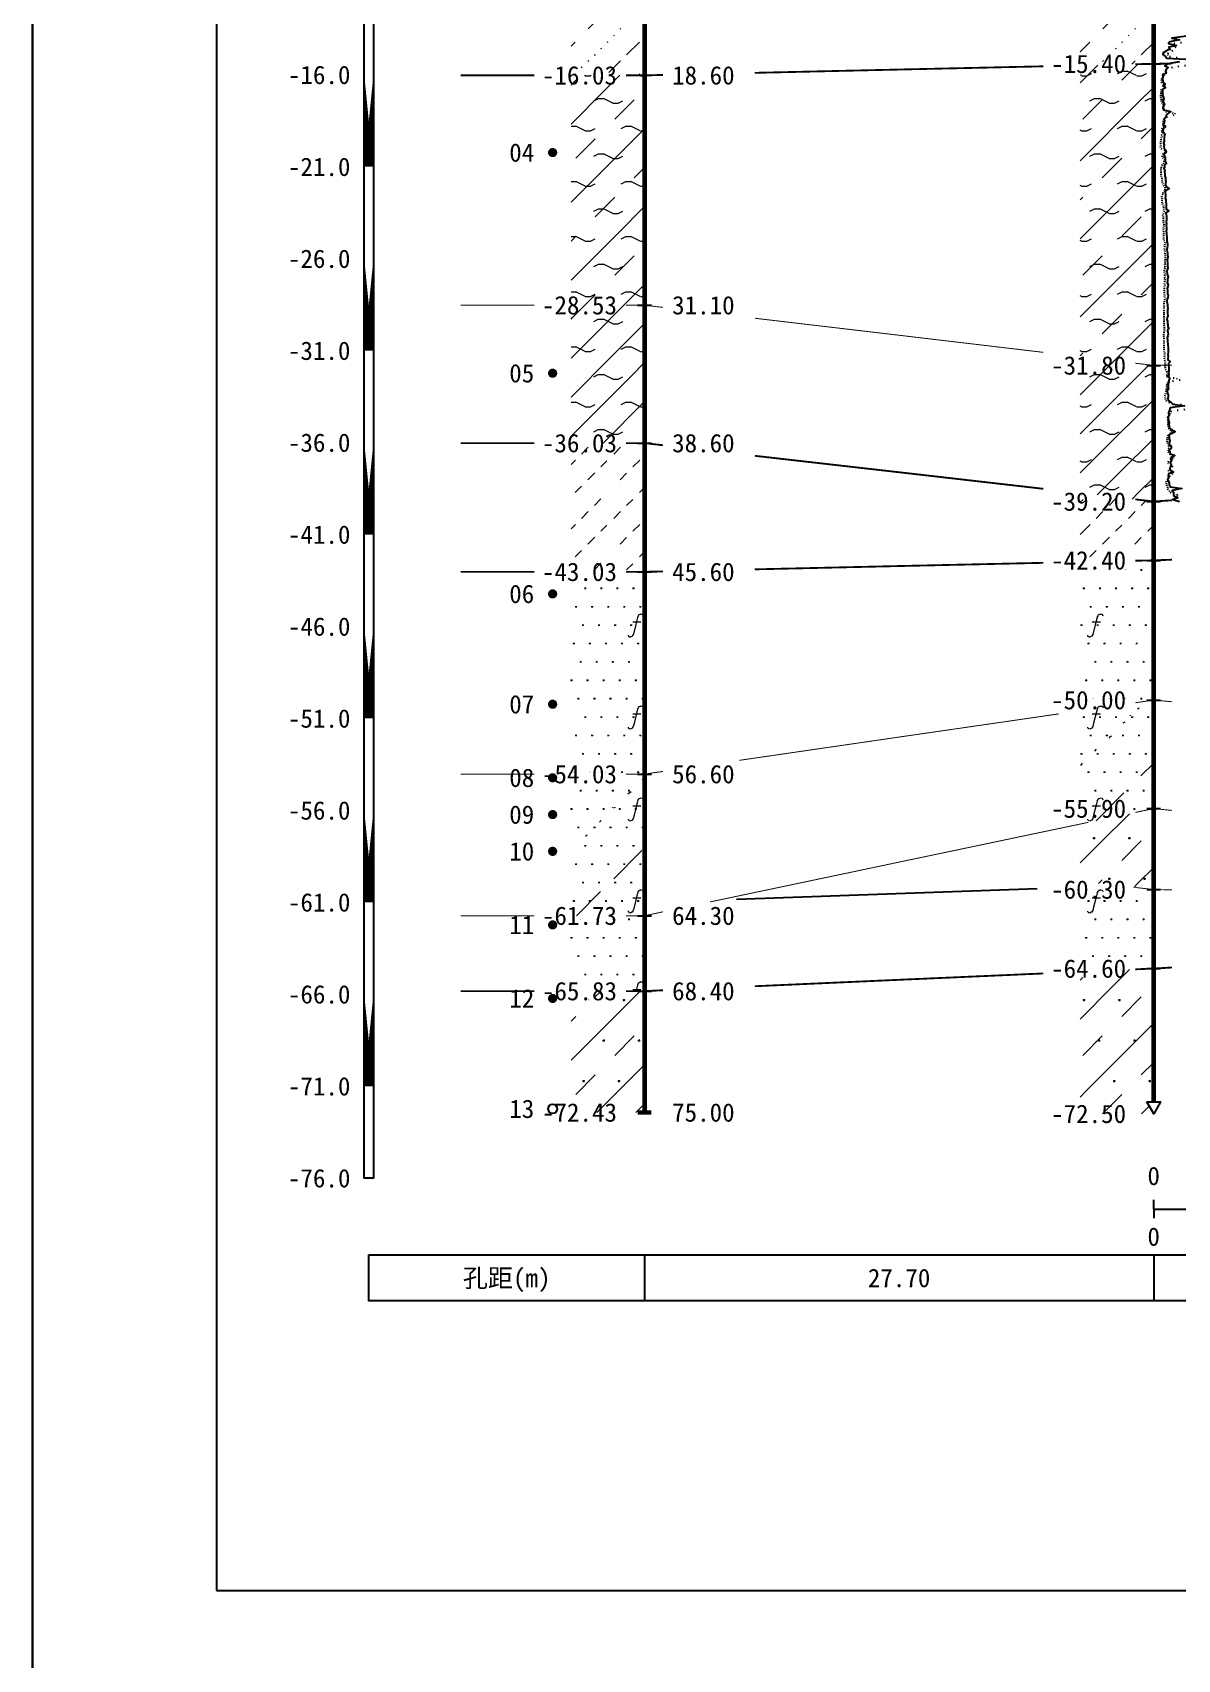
# Model space of a CAD drawing. Extents: x -37 to 3540, y -1485 to 297.
# Drawn here: x 1463 to 1587.6, y -586.5 to -409.6 of the extents above; entities that cross this region are included whole.
import ezdxf
from ezdxf.enums import TextEntityAlignment as Align

# ---------------------------------------------------------------- set-up
doc = ezdxf.new("R2010")
doc.units = 0
doc.linetypes.add('DOT', pattern=[6.35, 0, -6.35])
doc.layers.get('0').update_dxf_attribs({"linetype": 'CONTINUOUS'})
for name, color, linetype in [('CURVE', 200, 'CONTINUOUS'), ('FRAME', 7, 'CONTINUOUS'), ('HOLE', 41, 'CONTINUOUS'), ('RULER', 7, 'CONTINUOUS'), ('SAMPLE', 1, 'CONTINUOUS'), ('STRATUM', 241, 'CONTINUOUS')]:
    doc.layers.add(name, color=color, linetype=linetype)
doc.layers.add('HATCH', color=7, linetype='CONTINUOUS', lineweight=13)
doc.styles.add('ST', font='')
doc.styles.get('ST').set_extended_font_data('SimSun')
pattern_1 = [(45, (1618.6395, -594), (-7e-07, 6.99998), [1.97196, -7.92754]), (45, (1621.4523, -591.171), (-7e-07, 6.99998), [1.99367, -7.90583]), (45, (1623.707, -588.918), (-7e-07, 6.99998), [1.8136, -8.08588]), (26.565, (1618.6395, -590.5), (7, 7), [0.0965, -15.55598]), (36.8699, (1619.3395, -589.8), (7, 7), [0.19775, -34.80225]), (315, (1622.1395, -587.024), (6.99998, 1e-06), [0.03305, -9.86644]), (26.565, (1622.1395, -594), (7, 7), [0.14475, -15.50773]), (26.565, (1622.8395, -593.3), (7, 7), [0.10528, -15.5472]), (90, (1623.1895, -592.95), (-7, -5e-07), [0.02877, -6.97123]), (26.565, (1623.5395, -592.6), (7, 7), [0.091, -31.21394]), (36.8699, (1624.2395, -591.9), (7, 7), [0.1107, -34.8893]), (45, (1624.9395, -591.2), (-2e-07, 6.99998), [0.10911, -9.79038]), (315, (1625.5536, -590.452), (6.99998, 1e-06), [0.03305, -9.86644]), (36.8699, (1620.0395, -589.1), (7, 7), [0.10224, -34.89776]), (53.1301, (1620.7395, -588.4), (14, 21), [0.13438, -34.86562]), (53.1301, (1621.4395, -587.7), (14, 21), [0.12625, -34.87375])]
pattern_2 = [(45, (1618.6395, -594), (-4.24264, 4.24264), [10, 0]), (45, (1619.7005, -597.182), (-2.12132, 6.36396), [3, -3]), (26.565, (1619.7136, -594.2536), (5.999823, 5.999812), [0.567, -12.849]), (0, (1619.1466, -594.2536), (0, 6), [0.567, -5.433]), (26.565, (1617.0582, -594), (5.999823, 5.999812), [0.567, -12.849]), (0, (1617.5653, -593.7464), (0, 6), [0.567, -5.433]), (153.435, (1619.1466, -594.2536), (-5.999818, -5e-06), [1.134, -12.2826]), (26.565, (1622.7136, -591.2536), (5.999823, 5.999812), [0.567, -12.849]), (0, (1622.1466, -591.2536), (0, 6), [0.567, -5.433]), (26.565, (1620.0582, -591), (5.999823, 5.999812), [0.567, -12.849]), (0, (1620.5653, -590.7464), (0, 6), [0.567, -5.433]), (153.435, (1622.1466, -591.2536), (-5.999818, -5e-06), [1.134, -12.2826])]
pattern_3 = [(45, (1618.6395, -594), (-2.12132, 2.12132), [10, 0]), (26.565, (1619.7136, -594.2536), (5.999823, 5.999812), [0.567, -12.849]), (0, (1619.1466, -594.2536), (0, 6), [0.567, -5.433]), (26.565, (1617.0582, -594), (5.999823, 5.999812), [0.567, -12.849]), (0, (1617.5653, -593.7464), (0, 6), [0.567, -5.433]), (153.435, (1619.1466, -594.2536), (-5.999818, -5e-06), [1.134, -12.2826]), (26.565, (1622.7136, -591.2536), (5.999823, 5.999812), [0.567, -12.849]), (0, (1622.1466, -591.2536), (0, 6), [0.567, -5.433]), (26.565, (1620.0582, -591), (5.999823, 5.999812), [0.567, -12.849]), (0, (1620.5653, -590.7464), (0, 6), [0.567, -5.433]), (153.435, (1622.1466, -591.2536), (-5.999818, -5e-06), [1.134, -12.2826])]
pattern_4 = [(45, (1618.6395, -594), (-6e-07, 6.99998), [0.9473, -8.9522]), (45, (1620.0395, -592.6), (-6e-07, 6.99998), [0.9869, -8.9126]), (45, (1621.4395, -591.2), (-6e-07, 6.99998), [1.06018, -8.8393]), (45, (1622.8395, -589.8), (-6e-07, 6.99998), [0.94918, -8.95032]), (45, (1624.2395, -588.4), (-6e-07, 6.99998), [1.0365, -8.863]), (45, (1622.1395, -594), (-6e-07, 6.99998), [1.01335, -8.88615]), (45, (1623.5395, -592.6), (-6e-07, 6.99998), [1.07896, -12.12037]), (45, (1624.9395, -591.2), (-6e-07, 6.99998), [0.99882, -8.90067]), (45, (1619.3395, -589.8), (-4e-07, 6.99998), [1.05533, -8.84416]), (45, (1620.7395, -588.4), (-4e-07, 6.99998), [1.0365, -8.863])]
pattern_5 = [(82.875, (1617.8049, -595.206), (0.000369, 10.000176), [0.0893, -80.5337]), (143.13, (1617.9059, -595.2818), (-29.999964, 20.000054), [0.12627, -49.87373]), (172.875, (1618.083, -595.304), (-70.000246, 9.99966), [0.17857, -80.44443]), (206.565, (1618.2615, -595.2147), (-9.9997, -9.99969), [0.19954, -22.16046]), (243.435, (1618.3508, -595.0363), (9e-06, -9.9997), [0.19954, -22.16146]), (255.964, (1618.44, -594.679), (-0.0002, -9.9995), [0.36813, -40.86287]), (255.964, (1618.75, -593.439), (-0.0002, -9.9995), [1.2784, -39.9526]), (255.964, (1618.8186, -593.165), (-0.0002, -9.9995), [0.28235, -40.94865]), (216.87, (1619.0088, -592.9108), (-9.999982, -10.000018), [0.12627, -49.87373]), (243.435, (1618.908, -592.9865), (9e-06, -9.9997), [0.19954, -22.16146]), (206.565, (1619.1873, -592.8215), (-9.9997, -9.99969), [0.19954, -22.16046]), (172.875, (1619.3645, -592.8437), (-70.000246, 9.99966), [0.17857, -80.44443]), (143.13, (1619.4655, -592.9194), (-29.999964, 20.000054), [0.12627, -49.87373]), (82.875, (1619.4544, -593.008), (0.000369, 10.000176), [0.0893, -80.5337]), (0, (1618.31, -593.66), (0, 10), [0.89286, -9.10714]), (0, (1618.6645, -594), (1, 2), [0, -1.75]), (0, (1618.6395, -593.975), (1, 2), [0, -1.75]), (0, (1618.6395, -594), (1, 2), [0, -1.75]), (0, (1618.6145, -594), (1, 2), [0, -1.75]), (0, (1618.6395, -594.025), (1, 2), [0, -1.75])]
pattern_6 = [(45, (1618.64, -594), (-2e-06, 15.4), [4.3383, -17.4406]), (45, (1624.828, -587.777), (-2e-06, 15.4), [4.3861, -17.3928]), (45, (1629.788, -582.819), (-2e-06, 15.4), [3.99, -17.789]), (26.565, (1618.6395, -586.3), (15.4, 15.4), [0.2123, -34.2231]), (36.87, (1620.1795, -584.76), (15.4, 15.4), [0.435, -76.565]), (315, (1626.34, -578.653), (15.4, 3e-06), [0.0727, -21.7062]), (26.565, (1626.3395, -594), (15.4, 15.4), [0.3184, -34.117]), (26.565, (1627.8795, -592.46), (15.4, 15.4), [0.2316, -34.2038]), (90, (1628.65, -591.69), (-15.4, -1e-06), [0.0633, -15.3367]), (26.565, (1629.4195, -590.92), (15.4, 15.4), [0.2002, -68.6707]), (36.87, (1630.9595, -589.38), (15.4, 15.4), [0.2435, -76.7565]), (45, (1632.5, -587.84), (-5e-07, 15.39996), [0.24, -21.5388]), (315, (1633.85, -586.195), (15.39996, 3e-06), [0.0727, -21.7062]), (36.87, (1621.7195, -583.22), (15.4, 15.4), [0.2249, -76.7751]), (53.13, (1623.2595, -581.68), (30.8, 46.2), [0.2956, -76.7044]), (53.13, (1624.7995, -580.14), (30.8, 46.2), [0.2777, -76.7223])]
pattern_7 = [(45, (1618.6395, -594), (-4.24264, 4.24264), [10, 0]), (45, (1619.7005, -597.182), (-2.12132, 6.36396), [3, -3])]
pattern_8 = [(82.875, (1616.8033, -596.6533), (0.00081, 22.00039), [0.1964, -177.1742]), (143.13, (1617.0256, -596.82), (-65.99992, 44.00012), [0.2778, -109.7222]), (172.875, (1617.4154, -596.8687), (-154.00054, 21.999253), [0.3929, -176.9777]), (206.565, (1617.808, -596.672), (-21.99935, -21.9993), [0.439, -48.753]), (243.435, (1618.004, -596.28), (2e-05, -21.9993), [0.439, -48.7552]), (255.964, (1618.201, -595.494), (-0.00044, -21.9989), [0.8099, -89.8983]), (255.964, (1618.883, -592.7656), (-0.00044, -21.9989), [2.8124, -87.8958]), (255.964, (1619.0335, -592.163), (-0.00044, -21.9989), [0.6212, -90.087]), (216.87, (1619.452, -591.6037), (-21.99996, -22.00004), [0.2778, -109.7222]), (243.435, (1619.23, -591.77), (2e-05, -21.9993), [0.439, -48.7552]), (206.565, (1619.845, -591.407), (-21.99935, -21.9993), [0.439, -48.753]), (172.875, (1620.2345, -591.456), (-154.00054, 21.999253), [0.3929, -176.9777]), (143.13, (1620.4567, -591.6228), (-65.99992, 44.00012), [0.2778, -109.7222]), (82.875, (1620.4324, -591.8177), (0.00081, 22.00039), [0.1964, -177.1742]), (0, (1617.914, -593.252), (0, 22), [1.9643, -20.0357]), (0, (1618.6945, -594), (2.2, 4.4), [0, -3.85]), (0, (1618.6395, -593.945), (2.2, 4.4), [0, -3.85]), (0, (1618.6395, -594), (2.2, 4.4), [0, -3.85]), (0, (1618.5845, -594), (2.2, 4.4), [0, -3.85]), (0, (1618.6395, -594.055), (2.2, 4.4), [0, -3.85])]

# ---------------------------------------------------------------- blocks, each defined once
blk = doc.blocks.new('SampleSoilUndisturbed')
at = {"const_width": 0.5}
blk.add_lwpolyline([(-0.25, 0, 1), (0.25, 0, 1)], format="xyb", close=True, dxfattribs=at)
blk = doc.blocks.new('SampleSoilDisturbed')
blk.add_circle((0, 0), 0.5)

msp = doc.modelspace()

# ---------------------------------------------------------------- hatches: boundary and pattern name
at = {"layer": 'HATCH'}
h = msp.add_hatch(dxfattribs=at)
h.set_pattern_fill('SZFT', color=52, style=0)
h.set_pattern_definition(pattern_1)
h.paths.add_polyline_path([(1529.6, -405.41), (1521.6, -405.41), (1521.6, -414.21), (1529.6, -414.21)])
h.paths.add_polyline_path([(1517.53, -415.7), (1527.09, -415.7), (1527.09, -412.77), (1517.53, -412.77)], flags=9)
h.paths.add_polyline_path([(1517.53, -406.9), (1527.09, -406.9), (1527.09, -403.97), (1517.53, -403.97)], flags=9)
h = msp.add_hatch(dxfattribs=at)
h.set_pattern_fill('SZFT', color=52, style=0)
h.set_pattern_definition(pattern_1)
h.paths.add_polyline_path([(1585, -407.16), (1577, -406.9), (1577, -413.14), (1585, -412.96)])
h.paths.add_polyline_path([(1572.93, -414.44), (1582.49, -414.44), (1582.49, -411.51), (1572.93, -411.51)], flags=9)
h.paths.add_polyline_path([(1572.93, -408.64), (1582.49, -408.64), (1582.49, -405.71), (1572.93, -405.71)], flags=9)
h = msp.add_hatch(dxfattribs=at)
h.set_pattern_fill('YNFNT', color=251, style=0)
h.set_pattern_definition(pattern_2)
h.paths.add_polyline_path([(1585, -412.96), (1577, -413.14), (1577, -444.81), (1585, -445.76)])
h.paths.add_polyline_path([(1572.93, -447.24), (1582.49, -447.24), (1582.49, -444.31), (1572.93, -444.31)], flags=9)
h.paths.add_polyline_path([(1572.93, -414.44), (1582.49, -414.44), (1582.49, -411.51), (1572.93, -411.51)], flags=9)
h = msp.add_hatch(dxfattribs=at)
h.set_pattern_fill('YNFNT', color=251, style=0)
h.set_pattern_definition(pattern_2)
h.paths.add_polyline_path([(1529.6, -414.21), (1521.6, -414.21), (1521.6, -439.21), (1529.6, -439.21)])
h.paths.add_polyline_path([(1517.53, -440.7), (1527.09, -440.7), (1527.09, -437.77), (1517.53, -437.77)], flags=9)
h.paths.add_polyline_path([(1517.53, -415.7), (1527.09, -415.7), (1527.09, -412.77), (1517.53, -412.77)], flags=9)
h = msp.add_hatch(dxfattribs=at)
h.set_pattern_fill('YNNT', color=251, style=0)
h.set_pattern_definition(pattern_3)
h.paths.add_polyline_path([(1529.6, -439.21), (1521.6, -439.21), (1521.6, -454.21), (1529.6, -454.21)])
h.paths.add_polyline_path([(1517.53, -455.7), (1527.09, -455.7), (1527.09, -452.77), (1517.53, -452.77)], flags=9)
h.paths.add_polyline_path([(1517.53, -440.7), (1527.09, -440.7), (1527.09, -437.77), (1517.53, -437.77)], flags=9)
h = msp.add_hatch(dxfattribs=at)
h.set_pattern_fill('YNNT', color=251, style=0)
h.set_pattern_definition(pattern_3)
h.paths.add_polyline_path([(1585, -445.76), (1577, -444.81), (1577, -459.64), (1585, -460.56)])
h.paths.add_polyline_path([(1572.93, -462.04), (1582.49, -462.04), (1582.49, -459.11), (1572.93, -459.11)], flags=9)
h.paths.add_polyline_path([(1572.93, -447.24), (1582.49, -447.24), (1582.49, -444.31), (1572.93, -444.31)], flags=9)
h = msp.add_hatch(dxfattribs=at)
h.set_pattern_fill('NZFT', color=52, style=0)
h.set_pattern_definition(pattern_4)
h.paths.add_polyline_path([(1529.6, -454.21), (1521.6, -454.21), (1521.6, -468.21), (1529.6, -468.21)])
h.paths.add_polyline_path([(1517.53, -469.7), (1527.09, -469.7), (1527.09, -466.77), (1517.53, -466.77)], flags=9)
h.paths.add_polyline_path([(1517.53, -455.7), (1527.09, -455.7), (1527.09, -452.77), (1517.53, -452.77)], flags=9)
h = msp.add_hatch(dxfattribs=at)
h.set_pattern_fill('NZFT', color=52, style=0)
h.set_pattern_definition(pattern_4)
h.paths.add_polyline_path([(1585, -460.56), (1577, -459.64), (1577, -467.14), (1585, -466.96)])
h.paths.add_polyline_path([(1572.93, -468.44), (1582.49, -468.44), (1582.49, -465.51), (1572.93, -465.51)], flags=9)
h.paths.add_polyline_path([(1572.93, -462.04), (1582.49, -462.04), (1582.49, -459.11), (1572.93, -459.11)], flags=9)
h = msp.add_hatch(dxfattribs=at)
h.set_pattern_fill('FS', color=142, style=0)
h.set_pattern_definition(pattern_5)
h.paths.add_polyline_path([(1529.6, -468.21), (1521.6, -468.21), (1521.6, -490.21), (1529.6, -490.21)])
h.paths.add_polyline_path([(1517.53, -491.7), (1527.09, -491.7), (1527.09, -488.77), (1517.53, -488.77)], flags=9)
h.paths.add_polyline_path([(1517.53, -469.7), (1527.09, -469.7), (1527.09, -466.77), (1517.53, -466.77)], flags=9)
h = msp.add_hatch(dxfattribs=at)
h.set_pattern_fill('FS', color=142, style=0)
h.set_pattern_definition(pattern_5)
h.paths.add_polyline_path([(1585, -466.96), (1577, -467.14), (1577, -483.32), (1585, -482.16)])
h.paths.add_polyline_path([(1572.93, -483.64), (1582.49, -483.64), (1582.49, -480.71), (1572.93, -480.71)], flags=9)
h.paths.add_polyline_path([(1572.93, -468.44), (1582.49, -468.44), (1582.49, -465.51), (1572.93, -465.51)], flags=9)
h = msp.add_hatch(dxfattribs=at)
h.set_pattern_fill('FS', color=142, style=0)
h.set_pattern_definition(pattern_5)
h.paths.add_polyline_path([(1585, -482.16), (1577, -483.32), (1577, -495.64), (1585, -493.96)])
h.paths.add_polyline_path([(1572.93, -495.44), (1582.49, -495.44), (1582.49, -492.51), (1572.93, -492.51)], flags=9)
h.paths.add_polyline_path([(1572.93, -483.64), (1582.49, -483.64), (1582.49, -480.71), (1572.93, -480.71)], flags=9)
h = msp.add_hatch(dxfattribs=at)
h.set_pattern_fill('SZFT', color=142, scale=2.2, style=0)
h.set_pattern_definition(pattern_6)
h.paths.add_polyline_path([(1585, -482.16), (1577, -483.32), (1577, -495.64), (1585, -493.96)])
h.paths.add_polyline_path([(1572.93, -495.44), (1582.49, -495.44), (1582.49, -492.51), (1572.93, -492.51)], flags=9)
h.paths.add_polyline_path([(1572.93, -483.64), (1582.49, -483.64), (1582.49, -480.71), (1572.93, -480.71)], flags=9)
h = msp.add_hatch(dxfattribs=at)
h.set_pattern_fill('FS', color=142, style=0)
h.set_pattern_definition(pattern_5)
h.paths.add_polyline_path([(1529.6, -490.21), (1521.6, -490.21), (1521.6, -505.61), (1529.6, -505.61)])
h.paths.add_polyline_path([(1517.53, -507.1), (1527.09, -507.1), (1527.09, -504.17), (1517.53, -504.17)], flags=9)
h.paths.add_polyline_path([(1517.53, -491.7), (1527.09, -491.7), (1527.09, -488.77), (1517.53, -488.77)], flags=9)
h = msp.add_hatch(dxfattribs=at)
h.set_pattern_fill('SZFT', color=142, scale=2.2, style=0)
h.set_pattern_definition(pattern_6)
h.paths.add_polyline_path([(1529.6, -490.21), (1521.6, -490.21), (1521.6, -505.61), (1529.6, -505.61)])
h.paths.add_polyline_path([(1517.53, -507.1), (1527.09, -507.1), (1527.09, -504.17), (1517.53, -504.17)], flags=9)
h.paths.add_polyline_path([(1517.53, -491.7), (1527.09, -491.7), (1527.09, -488.77), (1517.53, -488.77)], flags=9)
h = msp.add_hatch(dxfattribs=at)
h.set_pattern_fill('FZNT', color=32, style=0)
h.set_pattern_definition(pattern_7)
h.paths.add_polyline_path([(1585, -493.96), (1577, -495.64), (1577, -501.9), (1585, -502.76)])
h.paths.add_polyline_path([(1572.93, -504.24), (1582.49, -504.24), (1582.49, -501.31), (1572.93, -501.31)], flags=9)
h.paths.add_polyline_path([(1572.93, -495.44), (1582.49, -495.44), (1582.49, -492.51), (1572.93, -492.51)], flags=9)
h = msp.add_hatch(dxfattribs=at)
h.set_pattern_fill('FS', color=32, scale=2.2, style=0)
h.set_pattern_definition(pattern_8)
h.paths.add_polyline_path([(1585, -493.96), (1577, -495.64), (1577, -501.9), (1585, -502.76)])
h.paths.add_polyline_path([(1572.93, -504.24), (1582.49, -504.24), (1582.49, -501.31), (1572.93, -501.31)], flags=9)
h.paths.add_polyline_path([(1572.93, -495.44), (1582.49, -495.44), (1582.49, -492.51), (1572.93, -492.51)], flags=9)
h = msp.add_hatch(dxfattribs=at)
h.set_pattern_fill('FS', color=142, style=0)
h.set_pattern_definition(pattern_5)
h.paths.add_polyline_path([(1585, -502.76), (1577, -501.9), (1577, -511.71), (1585, -511.36)])
h.paths.add_polyline_path([(1572.93, -512.84), (1582.49, -512.84), (1582.49, -509.91), (1572.93, -509.91)], flags=9)
h.paths.add_polyline_path([(1572.93, -504.24), (1582.49, -504.24), (1582.49, -501.31), (1572.93, -501.31)], flags=9)
h = msp.add_hatch(dxfattribs=at)
h.set_pattern_fill('FS', color=142, style=0)
h.set_pattern_definition(pattern_5)
h.paths.add_polyline_path([(1529.6, -505.61), (1521.6, -505.61), (1521.6, -513.81), (1529.6, -513.81)])
h.paths.add_polyline_path([(1517.53, -515.3), (1527.09, -515.3), (1527.09, -512.37), (1517.53, -512.37)], flags=9)
h.paths.add_polyline_path([(1517.53, -507.1), (1527.09, -507.1), (1527.09, -504.17), (1517.53, -504.17)], flags=9)
h = msp.add_hatch(dxfattribs=at)
h.set_pattern_fill('FZNT', color=32, style=0)
h.set_pattern_definition(pattern_7)
h.paths.add_polyline_path([(1585, -511.36), (1577, -511.71), (1577, -527.16), (1585, -527.16), (1584.25, -525.86), (1585, -525.86)])
h.paths.add_polyline_path([(1572.93, -528.64), (1582.49, -528.64), (1582.49, -525.71), (1572.93, -525.71)], flags=9)
h.paths.add_polyline_path([(1572.93, -512.84), (1582.49, -512.84), (1582.49, -509.91), (1572.93, -509.91)], flags=9)
h = msp.add_hatch(dxfattribs=at)
h.set_pattern_fill('FS', color=32, scale=2.2, style=0)
h.set_pattern_definition(pattern_8)
h.paths.add_polyline_path([(1585, -511.36), (1577, -511.71), (1577, -527.16), (1585, -527.16), (1584.25, -525.86), (1585, -525.86)])
h.paths.add_polyline_path([(1572.93, -528.64), (1582.49, -528.64), (1582.49, -525.71), (1572.93, -525.71)], flags=9)
h.paths.add_polyline_path([(1572.93, -512.84), (1582.49, -512.84), (1582.49, -509.91), (1572.93, -509.91)], flags=9)
h = msp.add_hatch(dxfattribs=at)
h.set_pattern_fill('FZNT', color=32, style=0)
h.set_pattern_definition(pattern_7)
h.paths.add_polyline_path([(1529.6, -513.81), (1521.6, -513.81), (1521.6, -527.01), (1529.6, -527.01)])
h.paths.add_polyline_path([(1517.53, -528.5), (1527.09, -528.5), (1527.09, -525.57), (1517.53, -525.57)], flags=9)
h.paths.add_polyline_path([(1517.53, -515.3), (1527.09, -515.3), (1527.09, -512.37), (1517.53, -512.37)], flags=9)
h = msp.add_hatch(dxfattribs=at)
h.set_pattern_fill('FS', color=32, scale=2.2, style=0)
h.set_pattern_definition(pattern_8)
h.paths.add_polyline_path([(1529.6, -513.81), (1521.6, -513.81), (1521.6, -527.01), (1529.6, -527.01)])
h.paths.add_polyline_path([(1517.53, -528.5), (1527.09, -528.5), (1527.09, -525.57), (1517.53, -525.57)], flags=9)
h.paths.add_polyline_path([(1517.53, -515.3), (1527.09, -515.3), (1527.09, -512.37), (1517.53, -512.37)], flags=9)

# ---------------------------------------------------------------- linework, layer by layer
at = {"layer": 'CURVE', "color": 30, "linetype": 'Continuous'}
for points in [[(1588.57, -409.96), (1586.98, -410.16), (1587.82, -410.36), (1586.74, -410.56), (1586.6, -410.76), (1587.48, -410.96), (1586.66, -411.16), (1586.71, -411.36), (1586.41, -411.56), (1586.02, -411.76), (1585.98, -411.96), (1586.27, -412.16), (1586.42, -412.36), (1590.56, -412.56)], [(1587.8, -412.76), (1586.52, -412.96), (1586.22, -413.16), (1586.56, -413.36), (1586.35, -413.56), (1586.28, -413.76), (1586.34, -413.96), (1585.94, -414.16), (1586.03, -414.36), (1585.91, -414.56), (1585.99, -414.76), (1585.99, -414.96), (1586.23, -415.16), (1585.98, -415.36), (1586.27, -415.56), (1585.95, -415.76), (1585.96, -415.96), (1585.95, -416.16), (1585.96, -416.36), (1586.04, -416.56), (1586.09, -416.76), (1586, -416.96), (1586.06, -417.16), (1586.21, -417.36), (1586.06, -417.56), (1585.98, -417.76), (1586.08, -417.96), (1586.87, -418.16), (1586.53, -418.36), (1586.35, -418.56), (1586.31, -418.76), (1586.15, -418.96), (1586.17, -419.16), (1586.13, -419.36), (1586.04, -419.56), (1586.29, -419.76), (1586.05, -419.96), (1586.01, -420.16), (1586.03, -420.36), (1586.21, -420.56), (1586.19, -420.76), (1586.14, -420.96), (1586.14, -421.16), (1586.14, -421.36), (1586.07, -421.56), (1586.14, -421.76), (1586.1, -421.96), (1586.14, -422.16), (1586.28, -422.36), (1586.37, -422.56), (1586.13, -422.76), (1586.15, -422.96), (1586.23, -423.16), (1586.23, -423.36), (1586.26, -423.56), (1586.41, -423.76), (1586.19, -423.96), (1586.19, -424.16), (1586.11, -424.36), (1586.2, -424.56), (1586.18, -424.76), (1586.21, -424.96), (1586.2, -425.16), (1586.27, -425.36), (1586.3, -425.56), (1586.31, -425.76), (1586.27, -425.96), (1586.27, -426.16), (1586.47, -426.36), (1586.68, -426.56), (1586.28, -426.76), (1586.24, -426.96), (1586.27, -427.16), (1586.28, -427.36), (1586.26, -427.56), (1586.31, -427.76), (1586.32, -427.96), (1586.35, -428.16), (1586.37, -428.36), (1586.36, -428.56), (1586.35, -428.76), (1586.65, -428.96), (1586.33, -429.16), (1586.35, -429.36), (1586.38, -429.56), (1586.4, -429.76), (1586.39, -429.96), (1586.37, -430.16), (1586.4, -430.36), (1586.37, -430.56), (1586.38, -430.76), (1586.38, -430.96), (1586.37, -431.16), (1586.4, -431.36), (1586.39, -431.56), (1586.43, -431.76), (1586.43, -431.96), (1586.43, -432.16), (1586.45, -432.36), (1586.5, -432.56), (1586.49, -432.76), (1586.45, -432.96), (1586.43, -433.16), (1586.47, -433.36), (1586.5, -433.56), (1586.51, -433.76), (1586.52, -433.96), (1586.51, -434.16), (1586.48, -434.36), (1586.51, -434.56), (1586.5, -434.76), (1586.5, -434.96), (1586.52, -435.16), (1586.47, -435.36), (1586.43, -435.56), (1586.46, -435.76), (1586.49, -435.96), (1586.58, -436.16), (1586.49, -436.36), (1586.49, -436.56), (1586.45, -436.76), (1586.59, -436.96), (1586.52, -437.16), (1586.46, -437.36), (1586.49, -437.56), (1586.51, -437.76), (1586.51, -437.96), (1586.56, -438.16), (1586.53, -438.36), (1586.45, -438.56), (1586.43, -438.76), (1586.47, -438.96), (1586.5, -439.16), (1586.5, -439.36), (1586.54, -439.56), (1586.49, -439.76), (1586.49, -439.96), (1586.5, -440.16), (1586.53, -440.36), (1586.46, -440.56), (1586.43, -440.76), (1586.5, -440.96), (1586.5, -441.16), (1586.54, -441.36), (1586.54, -441.56), (1586.63, -441.76), (1586.51, -441.96), (1586.52, -442.16), (1586.56, -442.36), (1586.52, -442.56), (1586.48, -442.76), (1586.51, -442.96), (1586.51, -443.16), (1586.52, -443.36), (1586.53, -443.56), (1586.57, -443.76), (1586.56, -443.96), (1586.57, -444.16), (1586.57, -444.36), (1586.52, -444.56), (1586.58, -444.76), (1586.53, -444.96), (1586.52, -445.16), (1586.78, -445.36), (1586.62, -445.56), (1586.62, -445.76), (1586.65, -445.96), (1586.65, -446.16), (1586.63, -446.36), (1586.6, -446.56), (1586.65, -446.76), (1586.6, -446.96), (1586.74, -447.16), (1586.66, -447.36), (1586.66, -447.56), (1586.59, -447.76), (1586.57, -447.96), (1586.58, -448.16), (1586.62, -448.36), (1586.46, -448.56), (1586.5, -448.76), (1586.59, -448.96), (1586.57, -449.16), (1586.54, -449.36), (1586.58, -449.56), (1586.87, -449.76), (1587.1, -449.96), (1588.35, -450.16), (1586.81, -450.36), (1586.74, -450.56), (1586.64, -450.76), (1586.61, -450.96), (1586.63, -451.16), (1586.59, -451.36), (1586.58, -451.56), (1586.62, -451.76), (1586.67, -451.96), (1586.65, -452.16), (1586.7, -452.36), (1586.68, -452.56), (1586.97, -452.76), (1587.34, -452.96), (1586.96, -453.16), (1586.65, -453.36), (1586.68, -453.56), (1586.7, -453.76), (1586.74, -453.96), (1586.69, -454.16), (1586.67, -454.36), (1586.91, -454.56), (1586.91, -454.76), (1586.64, -454.96), (1586.77, -455.16), (1586.8, -455.36), (1587.29, -455.56), (1586.89, -455.76), (1586.84, -455.96), (1586.92, -456.16), (1586.78, -456.36), (1586.89, -456.56), (1586.84, -456.76), (1586.75, -456.96), (1586.78, -457.16), (1587.14, -457.36), (1586.62, -457.56), (1586.59, -457.76), (1586.63, -457.96), (1586.5, -458.16), (1586.62, -458.36), (1586.68, -458.56), (1586.7, -458.76), (1586.81, -458.96), (1588.05, -459.16), (1587, -459.36), (1587.16, -459.56), (1587.16, -459.76), (1587.2, -459.96), (1587.62, -460.16), (1587.1, -460.36), (1587.79, -460.56)]]:
    msp.add_lwpolyline(points, dxfattribs=at)
at = {"layer": 'CURVE', "color": 100, "linetype": 'DOT', "ltscale": 0.1}
for points in [[(1588.74, -410.56), (1587.26, -410.76), (1587, -410.96), (1587.4, -411.16), (1586.77, -411.36), (1587.08, -411.56), (1586.55, -411.76), (1586.49, -411.96), (1586.73, -412.16), (1588.05, -412.36)], [(1588.45, -413.16), (1587.03, -413.36), (1586.33, -413.56), (1586.24, -413.76), (1586.4, -413.96), (1586.15, -414.16), (1586.02, -414.36), (1585.86, -414.56), (1585.86, -414.76), (1585.77, -414.96), (1586, -415.16), (1586.15, -415.36), (1586.21, -415.56), (1585.82, -415.76), (1585.76, -415.96), (1585.78, -416.16), (1585.75, -416.36), (1585.73, -416.56), (1585.8, -416.76), (1585.82, -416.96), (1585.84, -417.16), (1586.03, -417.36), (1586.02, -417.56), (1586.03, -417.76), (1586.09, -417.96), (1586.31, -418.16), (1587.32, -418.36), (1587.2, -418.56), (1586.39, -418.76), (1586.09, -418.96), (1586.02, -419.16), (1585.99, -419.36), (1585.99, -419.56), (1586.07, -419.76), (1585.91, -419.96), (1585.83, -420.16), (1585.92, -420.36), (1585.86, -420.56), (1585.9, -420.76), (1585.83, -420.96), (1585.79, -421.16), (1585.75, -421.36), (1585.75, -421.56), (1585.74, -421.76), (1585.72, -421.96), (1585.8, -422.16), (1586.22, -422.36), (1586.16, -422.56), (1586.06, -422.76), (1585.92, -422.96), (1585.95, -423.16), (1586.18, -423.36), (1586.15, -423.56), (1586.06, -423.76), (1585.94, -423.96), (1585.83, -424.16), (1585.79, -424.36), (1585.79, -424.56), (1585.76, -424.76), (1585.78, -424.96), (1585.79, -425.16), (1585.87, -425.36), (1585.87, -425.56), (1585.91, -425.76), (1585.96, -425.96), (1586.02, -426.16), (1586.22, -426.36), (1586.22, -426.56), (1586.19, -426.76), (1585.99, -426.96), (1585.99, -427.16), (1585.84, -427.36), (1585.88, -427.56), (1585.88, -427.76), (1585.9, -427.96), (1585.92, -428.16), (1586.04, -428.36), (1586.07, -428.56), (1586.08, -428.76), (1586.14, -428.96), (1586.07, -429.16), (1585.97, -429.36), (1586.02, -429.56), (1586.02, -429.76), (1586.02, -429.96), (1586.04, -430.16), (1586.1, -430.36), (1586.09, -430.56), (1586.05, -430.76), (1586.03, -430.96), (1586.06, -431.16), (1586.05, -431.36), (1586.06, -431.56), (1586.06, -431.76), (1586.07, -431.96), (1586.09, -432.16), (1586.23, -432.36), (1586.19, -432.56), (1586.18, -432.76), (1586.15, -432.96), (1586.18, -433.16), (1586.18, -433.36), (1586.21, -433.56), (1586.22, -433.76), (1586.25, -433.96), (1586.25, -434.16), (1586.22, -434.36), (1586.21, -434.56), (1586.19, -434.76), (1586.2, -434.96), (1586.2, -435.16), (1586.15, -435.36), (1586.13, -435.56), (1586.19, -435.76), (1586.2, -435.96), (1586.18, -436.16), (1586.2, -436.36), (1586.18, -436.56), (1586.15, -436.76), (1586.22, -436.96), (1586.14, -437.16), (1586.15, -437.36), (1586.13, -437.56), (1586.13, -437.76), (1586.14, -437.96), (1586.14, -438.16), (1586.25, -438.36), (1586.18, -438.56), (1586.14, -438.76), (1586.12, -438.96), (1586.12, -439.16), (1586.09, -439.36), (1586.08, -439.56), (1586.09, -439.76), (1586.09, -439.96), (1586.11, -440.16), (1586.09, -440.36), (1586.12, -440.56), (1586.12, -440.76), (1586.1, -440.96), (1586.11, -441.16), (1586.12, -441.36), (1586.14, -441.56), (1586.13, -441.76), (1586.14, -441.96), (1586.11, -442.16), (1586.07, -442.36), (1586.08, -442.56), (1586.11, -442.76), (1586.07, -442.96), (1586.11, -443.16), (1586.12, -443.36), (1586.1, -443.56), (1586.1, -443.76), (1586.1, -443.96), (1586.11, -444.16), (1586.17, -444.36), (1586.17, -444.56), (1586.18, -444.76), (1586.13, -444.96), (1586.16, -445.16), (1586.25, -445.36), (1586.23, -445.56), (1586.22, -445.76), (1586.24, -445.96), (1586.25, -446.16), (1586.41, -446.36), (1586.5, -446.56), (1586.42, -446.76), (1586.41, -446.96), (1587.48, -447.16), (1587.88, -447.36), (1586.53, -447.56), (1586.43, -447.76), (1586.4, -447.96), (1586.38, -448.16), (1586.37, -448.36), (1586.37, -448.56), (1586.29, -448.76), (1586.19, -448.96), (1586.22, -449.16), (1586.25, -449.36), (1586.31, -449.56), (1586.66, -449.76), (1587.2, -449.96), (1589.64, -450.16)], [(1588.39, -450.56), (1586.88, -450.76), (1586.78, -450.96), (1586.75, -451.16), (1586.51, -451.36), (1586.51, -451.56), (1586.54, -451.76), (1586.54, -451.96), (1586.55, -452.16), (1586.56, -452.36), (1586.62, -452.56), (1586.74, -452.76), (1586.99, -452.96), (1586.85, -453.16), (1586.53, -453.36), (1586.48, -453.56), (1586.45, -453.76), (1586.42, -453.96), (1586.42, -454.16), (1586.62, -454.36), (1586.62, -454.56), (1586.65, -454.76), (1586.58, -454.96), (1586.55, -455.16), (1586.72, -455.36), (1587.25, -455.56), (1587.16, -455.76), (1587.09, -455.96), (1586.58, -456.16), (1586.54, -456.36), (1586.91, -456.56), (1587.1, -456.76), (1586.77, -456.96), (1586.54, -457.16), (1586.9, -457.36), (1587.04, -457.56), (1586.78, -457.76), (1586.62, -457.96), (1586.52, -458.16), (1586.35, -458.36), (1586.35, -458.56), (1586.38, -458.76), (1586.51, -458.96), (1586.5, -459.16), (1586.64, -459.36), (1586.81, -459.56), (1587.49, -459.76), (1587.53, -459.96), (1588.15, -460.16)]]:
    msp.add_lwpolyline(points, dxfattribs=at)
at = {"layer": 'FRAME', "color": 245, "linetype": 'Continuous'}
for p, q in [((1463.01, -594), (1463.01, -297)), ((1463.01, -297), (1463.01, -594))]:
    msp.add_line(p, q, dxfattribs=at)
at = {"layer": 'FRAME', "linetype": 'Continuous'}
for p, q in [((1483.01, -312), (1483.01, -579)), ((1483.01, -579), (2018.64, -579))]:
    msp.add_line(p, q, dxfattribs=at)
at = {"layer": 'HOLE', "linetype": 'Continuous', "const_width": 0.5}
for points in [[(1529.6, -377.01), (1529.6, -527.01)], [(1585, -377.16), (1585, -525.86)], [(1528.85, -527.01), (1530.35, -527.01)]]:
    msp.add_lwpolyline(points, dxfattribs=at)
at = {"layer": 'HOLE', "linetype": 'Continuous'}
for points in [[(1584.25, -412.96), (1585.75, -412.96)], [(1528.85, -414.21), (1530.35, -414.21)], [(1528.85, -439.21), (1530.35, -439.21)], [(1584.25, -445.76), (1585.75, -445.76)], [(1528.85, -454.21), (1530.35, -454.21)], [(1584.25, -460.56), (1585.75, -460.56)], [(1584.25, -466.96), (1585.75, -466.96)], [(1528.85, -468.21), (1530.35, -468.21)], [(1584.25, -482.16), (1585.75, -482.16)], [(1528.85, -490.21), (1530.35, -490.21)], [(1584.25, -493.96), (1585.75, -493.96)], [(1584.25, -502.76), (1585.75, -502.76)], [(1528.85, -505.61), (1530.35, -505.61)], [(1584.25, -511.36), (1585.75, -511.36)], [(1528.85, -513.81), (1530.35, -513.81)]]:
    msp.add_lwpolyline(points, dxfattribs=at)
msp.add_lwpolyline([(1584.25, -525.86), (1585.75, -525.86), (1585, -527.16)], close=True, dxfattribs=at)
at = {"layer": 'RULER', "linetype": 'Continuous'}
for points in [[(1499.1, -374.16), (1500.1, -374.16), (1500.1, -534.16), (1499.1, -534.16)], [(1499.6, -542.51), (1529.6, -542.51), (1529.6, -547.51), (1499.6, -547.51)]]:
    msp.add_lwpolyline(points, close=True, dxfattribs=at)
at = {"layer": 'RULER', "linetype": 'Continuous', "const_width": 1}
for points in [[(1499.6, -414.16), (1499.6, -424.16)], [(1499.6, -434.16), (1499.6, -444.16)], [(1499.6, -454.16), (1499.6, -464.16)], [(1499.6, -474.16), (1499.6, -484.16)], [(1499.6, -494.16), (1499.6, -504.16)], [(1499.6, -514.16), (1499.6, -524.16)]]:
    msp.add_lwpolyline(points, close=True, dxfattribs=at)
at = {"layer": 'RULER', "linetype": 'Continuous'}
for points in [[(1585, -537.51), (1585, -536.51)], [(1585, -537.51), (1635, -537.51)], [(1585, -537.51), (1585, -538.51)], [(1529.6, -542.51), (1585, -542.51), (1585, -547.51), (1529.6, -547.51)], [(1585, -542.51), (1640.07, -542.51), (1640.07, -547.51), (1585, -547.51)]]:
    msp.add_lwpolyline(points, dxfattribs=at)
at = {"layer": 'STRATUM', "linetype": 'Continuous'}
for points, const_width in [([(1541.6, -413.94), (1557.3, -413.58), (1573, -413.23)], 0.2), ([(1583, -413), (1585, -412.96), (1587, -412.93)], 0.2), ([(1509.6, -414.21), (1517.6, -414.21)], 0.2), ([(1527.6, -414.21), (1529.6, -414.21), (1531.6, -414.17)], 0.2), ([(1509.6, -439.21), (1517.6, -439.21)], 0.1), ([(1527.6, -439.21), (1529.6, -439.21), (1531.6, -439.45)], 0.1), ([(1541.6, -440.63), (1557.3, -442.48), (1573, -444.34)], 0.1), ([(1583, -445.52), (1585, -445.76), (1587, -445.72)], 0.1), ([(1509.6, -454.21), (1517.6, -454.21)], 0.2), ([(1527.6, -454.21), (1529.6, -454.21), (1531.6, -454.44)], 0.2), ([(1541.6, -455.59), (1557.3, -457.38), (1573, -459.18)], 0.2), ([(1583, -460.33), (1585, -460.56), (1587, -460.43)], 0.2), ([(1541.6, -467.94), (1557.3, -467.58), (1573, -467.23)], 0.2), ([(1583, -467), (1585, -466.96), (1587, -466.89)], 0.2), ([(1509.6, -468.21), (1517.6, -468.21)], 0.2), ([(1527.6, -468.21), (1529.6, -468.21), (1531.6, -468.17)], 0.2), ([(1583, -482.45), (1585, -482.16), (1587, -482.34)], 0.1), ([(1539.92, -488.71), (1557.3, -486.18), (1574.68, -483.66)], 0.1), ([(1527.6, -490.21), (1529.6, -490.21), (1531.6, -489.92)], 0.1), ([(1509.6, -490.21), (1517.6, -490.21)], 0.1), ([(1536.73, -504.11), (1557.3, -499.78), (1577.87, -495.46)], 0.1), ([(1583, -494.38), (1585, -493.96), (1587, -494.16)], 0.1), ([(1583, -502.54), (1585, -502.76), (1587, -502.8)], 0.1), ([(1509.6, -505.61), (1517.6, -505.61)], 0.1), ([(1527.6, -505.61), (1529.6, -505.61), (1531.6, -505.19)], 0.1), ([(1583, -511.44), (1585, -511.36), (1587, -511.24)], 0.2), ([(1541.6, -513.28), (1557.3, -512.58), (1573, -511.89)], 0.2), ([(1509.6, -513.81), (1517.6, -513.81)], 0.2), ([(1527.6, -513.81), (1529.6, -513.81), (1531.6, -513.72)], 0.2)]:
    msp.add_lwpolyline(points, dxfattribs=dict(at, const_width=const_width))
at = {"layer": 'STRATUM'}
msp.add_lwpolyline([(1572.32, -502.68), (1539.61, -503.83)], dxfattribs=at)

# ---------------------------------------------------------------- block references
at = {"layer": 'SAMPLE'}
for name, p in [('SampleSoilUndisturbed', (1519.6, -422.61)), ('SampleSoilUndisturbed', (1519.6, -446.61)), ('SampleSoilUndisturbed', (1519.6, -470.61)), ('SampleSoilUndisturbed', (1519.6, -482.61)), ('SampleSoilUndisturbed', (1519.6, -490.61)), ('SampleSoilUndisturbed', (1519.6, -494.61)), ('SampleSoilUndisturbed', (1519.6, -498.61)), ('SampleSoilUndisturbed', (1519.6, -506.61)), ('SampleSoilUndisturbed', (1519.6, -514.61)), ('SampleSoilDisturbed', (1519.6, -526.61))]:
    msp.add_blockref(name, p, dxfattribs=at)

# ---------------------------------------------------------------- texts
at = {"layer": 'HOLE', "style": 'ST'}
for s, p in [('-15.40', (1582, -412.96)), ('-16.03', (1526.6, -414.21)), ('-28.53', (1526.6, -439.21)), ('-31.80', (1582, -445.76)), ('-36.03', (1526.6, -454.21)), ('-39.20', (1582, -460.56)), ('-42.40', (1582, -466.96)), ('-43.03', (1526.6, -468.21)), ('-50.00', (1582, -482.16)), ('-54.03', (1526.6, -490.21)), ('-55.90', (1582, -493.96)), ('-60.30', (1582, -502.76)), ('-61.73', (1526.6, -505.61)), ('-64.60', (1582, -511.36)), ('-65.83', (1526.6, -513.81)), ('-72.43', (1526.6, -527.01)), ('-72.50', (1582, -527.16))]:
    msp.add_text(s, height=2, dxfattribs=at).set_placement(p, align=Align.MIDDLE_RIGHT)
for s, p in [('18.60', (1532.6, -414.21)), ('31.10', (1532.6, -439.21)), ('38.60', (1532.6, -454.21)), ('45.60', (1532.6, -468.21)), ('56.60', (1532.6, -490.21)), ('64.30', (1532.6, -505.61)), ('68.40', (1532.6, -513.81)), ('75.00', (1532.6, -527.01))]:
    msp.add_text(s, height=2, dxfattribs=at).set_placement(p, align=Align.MIDDLE_LEFT)
at = {"layer": 'RULER', "style": 'ST'}
for s, p in [('-16.0', (1497.6, -414.16)), ('-21.0', (1497.6, -424.16)), ('-26.0', (1497.6, -434.16)), ('-31.0', (1497.6, -444.16)), ('-36.0', (1497.6, -454.16)), ('-41.0', (1497.6, -464.16)), ('-46.0', (1497.6, -474.16)), ('-51.0', (1497.6, -484.16)), ('-56.0', (1497.6, -494.16)), ('-61.0', (1497.6, -504.16)), ('-66.0', (1497.6, -514.16)), ('-71.0', (1497.6, -524.16)), ('-76.0', (1497.6, -534.16))]:
    msp.add_text(s, height=2, dxfattribs=at).set_placement(p, align=Align.MIDDLE_RIGHT)
msp.add_text('0', height=2, dxfattribs=at).set_placement((1585, -535.51), align=Align.BOTTOM_CENTER)
msp.add_text('0', height=2, dxfattribs=at).set_placement((1585, -539.51), align=Align.TOP_CENTER)
for s, p in [('孔距(m)', (1514.6, -545.01)), ('27.70', (1557.3, -545.01))]:
    msp.add_text(s, height=2, dxfattribs=at).set_placement(p, align=Align.MIDDLE_CENTER)
at = {"layer": 'SAMPLE', "style": 'ST'}
for s, p in [('04', (1517.6, -422.61)), ('05', (1517.6, -446.61)), ('06', (1517.6, -470.61)), ('07', (1517.6, -482.61)), ('08', (1517.6, -490.61)), ('09', (1517.6, -494.61)), ('10', (1517.6, -498.61)), ('11', (1517.6, -506.61)), ('12', (1517.6, -514.61)), ('13', (1517.6, -526.61))]:
    msp.add_text(s, height=2, dxfattribs=at).set_placement(p, align=Align.MIDDLE_RIGHT)

doc.saveas('drawing.dxf')
